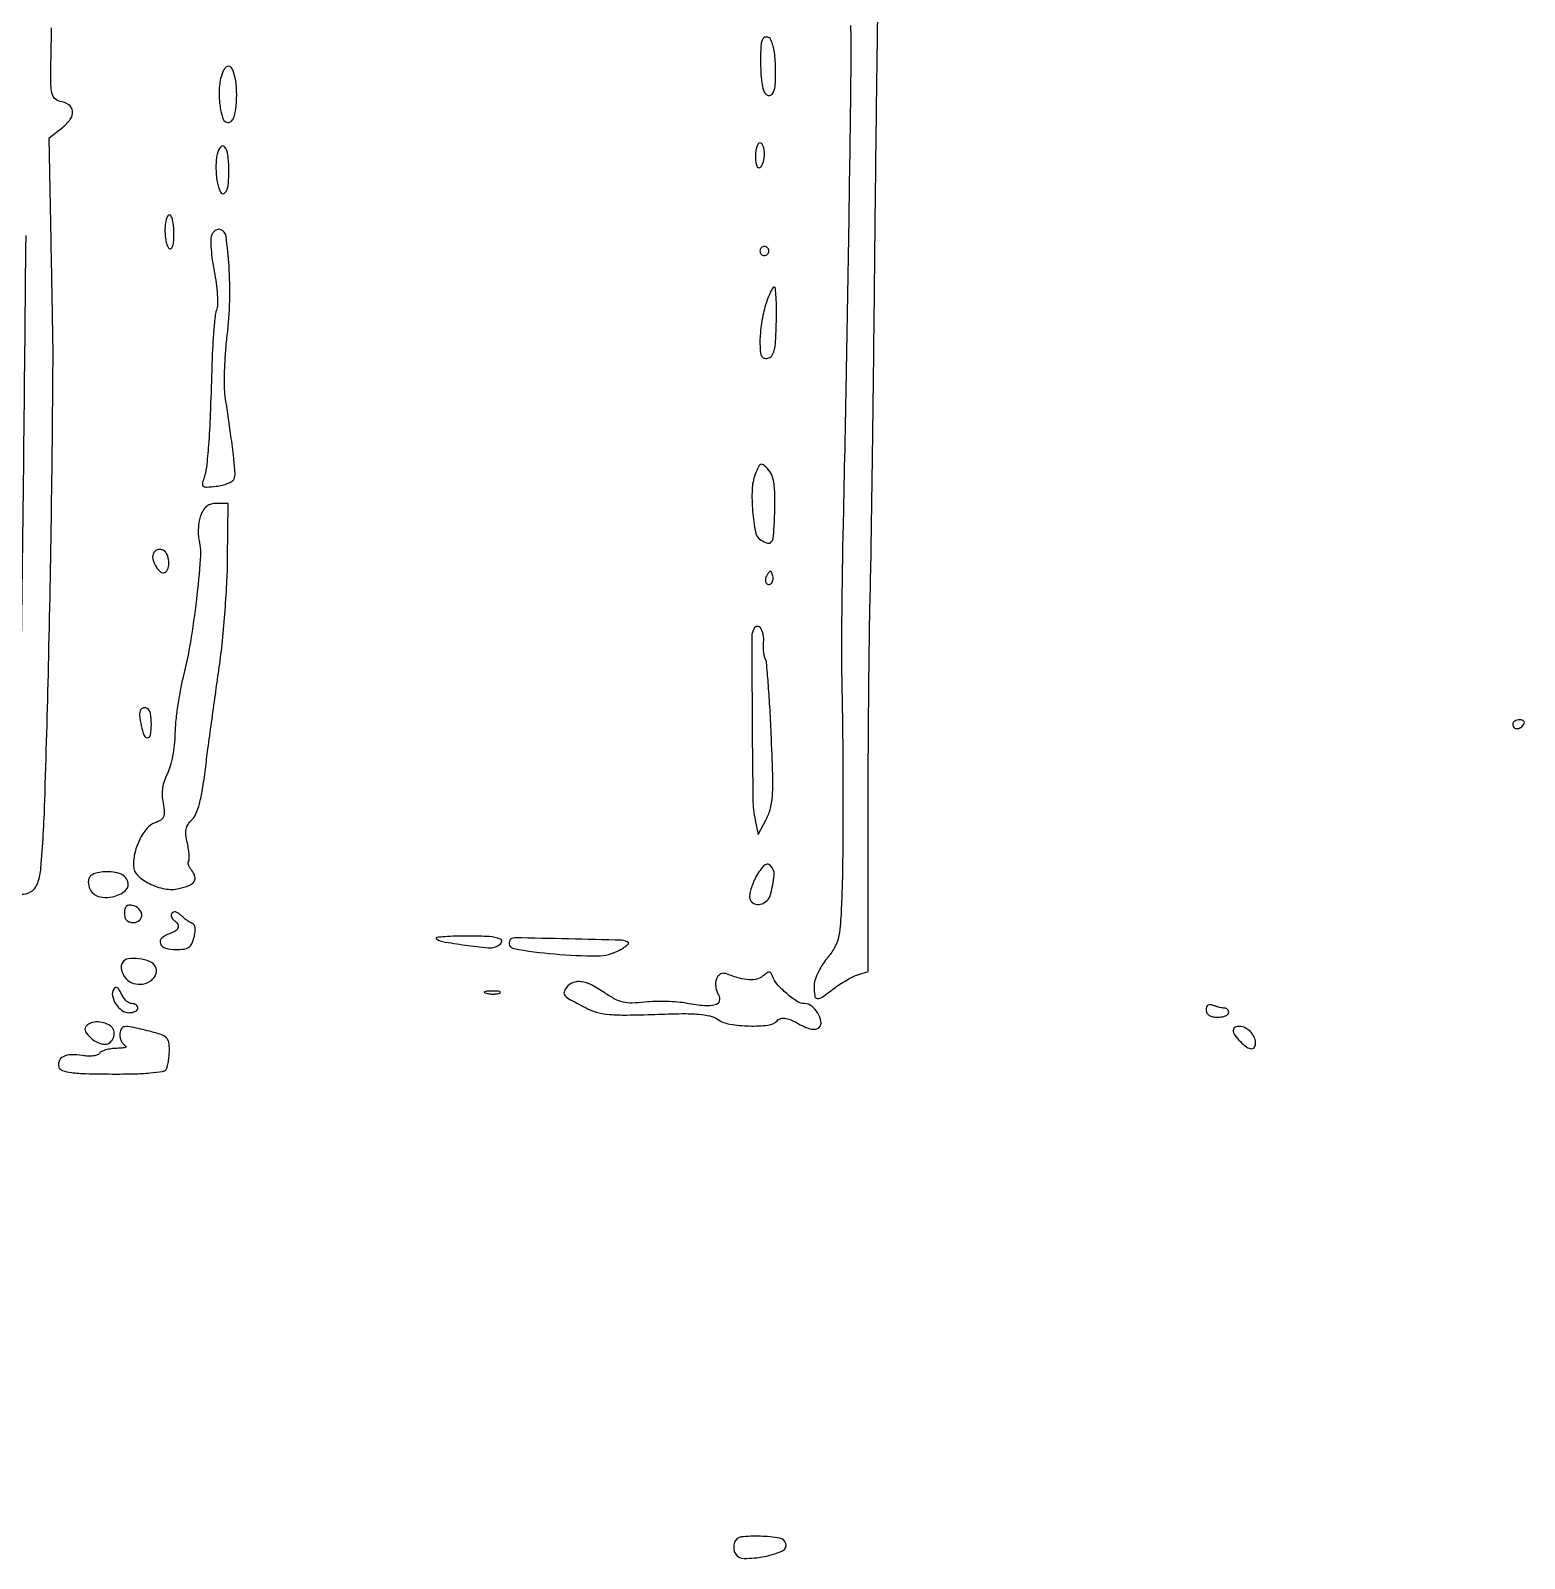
# Model space of a CAD drawing. Extents: x 0 to 5034, y 0 to 2560.
# Drawn here: x 4667.2 to 4998.6, y 132.9 to 471.9 of the extents above; entities that cross this region are included whole.
import ezdxf

# ---------------------------------------------------------------- set-up
doc = ezdxf.new("R2010")
doc.units = 0

msp = doc.modelspace()

# ---------------------------------------------------------------- linework, layer by layer
for points in [[(4849.114036, 473, -0.005871), (4849.106001, 459.487544, -0.000679), (4848.690894, 429.176834, -0.000869), (4848.120917, 395.233305, -0.001015), (4847.458182, 363, 0.001774), (4847.264222, 352.813295, 0.001693), (4847.138979, 342.465625, 0.001678), (4847.089979, 333.32579, 0.006047), (4847.148751, 327.5, -0.003134), (4847.357706, 314.370648, -0.002594), (4847.420062, 300.383744, -0.002614), (4847.343727, 287.571373, -0.00714), (4847.113017, 278.513469, -0.008159), (4846.815591, 273.213629, -0.045359), (4846.353416, 270.403938, -0.070864), (4845.48334, 268.318033, -0.038195), (4843.877835, 266.035625, 0.032873), (4842.750356, 264.468454, 0.031819), (4841.824386, 262.750322, 0.033753), (4841.198208, 261.102823, 0.074068), (4841, 259.772156, 0.034867), (4841.142836, 257.726362, 0.347345), (4841.723379, 257.171515, 0.176792), (4842.778248, 257.447407, 0.011247), (4845.405609, 259.356114, -0.017684), (4846.755291, 260.310328, -0.014751), (4848.25196, 261.229056, -0.015006), (4849.672416, 261.988594, -0.03873), (4850.75, 262.423501), (4853, 263.134775), (4852.994416, 294.817388, -0.001305), (4853.027495, 308.412418, -0.001042), (4853.131938, 323.068233, -0.001053), (4853.285464, 336.635705, -0.002664), (4853.470418, 346.5, 0.002193), (4853.691735, 357.739258, 0.000446), (4853.978889, 377.6625, 0.00047), (4854.270358, 400.828037, 0.00044), (4854.52511, 424.5, -0.000502), (4854.774851, 447.443515, -0.000658), (4855.051591, 468.4, -0.00048), (4855.323567, 485.96717, -0.006244)], [(4664.964508, 280.261384, 0.158087), (4667.334083, 280.892723, 0.170431), (4668.775304, 282.752737, 0.059024), (4669.472205, 286.126799, 0.01354), (4670.342783, 300.942466, 0.001996), (4671.171798, 330.947718, 0.002308), (4671.830958, 365.611394, 0.002264), (4672.17528, 400.5, 0.005509), (4672.167024, 401.954107, 0.000136), (4672.054088, 408.609595, 0.000295), (4671.914864, 416.417682, 0.000201), (4671.747715, 425.29862), (4671.30947, 448.097241), (4674.196888, 450.356985, 0.072181), (4675.990614, 452.234296, 0.179222), (4676.478809, 454.041475, 0.227321), (4675.645859, 455.437752, 0.111552), (4673.665449, 456.191529, -0.206083), (4672.438912, 456.940111, -0.127122), (4671.828462, 458.545052, -0.03132), (4671.661741, 462.019203, -0.001876), (4671.854814, 472.5, -0.003838)], [(4666.106789, 426.400025, -0.000126), (4665.642037, 380.5, -0.001168), (4665.05503, 334.330589, -0.007683)]]:
    msp.add_lwpolyline(points, format="xyb")
for points in [[(4829.475987, 469.798018, 0.069261), (4829.264525, 468.887121, 0.012237), (4829.149718, 467.132314, 0.013044), (4829.119009, 465.053511, 0.01141), (4829.193204, 462.880801, 0.013903), (4829.413822, 460.284188, 0.052897), (4829.765644, 458.697933, 0.103684), (4830.281964, 457.817896, 0.211466), (4831, 457.5, 0.216047), (4831.718624, 457.825716, 0.117364), (4832.180509, 458.7, 0.052883), (4832.422904, 460.340407, 0.011306), (4832.476039, 463.223961, 0.032038), (4832.2132, 467.069632, 0.074091), (4831.414571, 469.844783, 0.299752), (4830.424626, 470.46573, 0.304453)], [(4709.449465, 461.654677, 0.054301), (4709.008053, 458.462548, 0.04514), (4709.218143, 455.039762, 0.046896), (4709.911214, 452.270599, 0.318077), (4711, 451.5, 0.179799), (4711.681423, 451.753225, 0.106177), (4712.211585, 452.454044, 0.064675), (4712.590784, 453.650536, 0.024024), (4712.819587, 455.404677, 0.028792), (4712.897578, 458.640579, 0.043814), (4712.558295, 461.429884, 0.054215), (4711.907198, 463.414966, 0.294479), (4711, 464, 0.191641), (4710.589297, 463.836583, 0.057379), (4710.147748, 463.311061, 0.048315), (4709.745463, 462.552469, 0.0363)], [(4708.592704, 444.513339, 0.041417), (4708.385485, 443.254261, 0.020025), (4708.319663, 441.621239, 0.019705), (4708.386958, 439.903818, 0.026726), (4708.591224, 438.365427, 0.0613), (4709.339909, 436.011112, 0.528772), (4710.246199, 435.857725, 0.167221), (4711.022532, 437.531536, 0.029185), (4711.17976, 441.058244, 0.029527), (4710.941162, 444.328174, 0.128408), (4710.21349, 446.112149, 0.498294), (4709.362181, 446.115147, 0.101307)], [(4828, 443.940983, 0.027979), (4828.066344, 442.756294, 0.069343), (4828.281216, 441.916013, 0.145541), (4828.608231, 441.509855, 0.297719), (4829, 441.5, 0.130646), (4829.384508, 441.906663, 0.045439), (4829.70625, 442.653525, 0.041396), (4829.926158, 443.57934, 0.037634), (4830, 444.559017, 0.039081), (4829.92683, 445.49372, 0.058208), (4829.70625, 446.282961, 0.076538), (4829.382793, 446.820624, 0.222681), (4829, 447, 0.257909), (4828.615572, 446.787575, 0.061379), (4828.29375, 446.101414, 0.048032), (4828.072735, 445.112882, 0.031003)], [(4697, 427.559017, 0.026918), (4697.073414, 426.196361, 0.033489), (4697.29375, 424.947275, 0.035556), (4697.613307, 423.95866, 0.159713), (4698, 423.5, 0.369423), (4698.402624, 423.562569, 0.106919), (4698.726474, 424.16126, 0.051222), (4698.936318, 425.311372, 0.019531), (4699, 426.940983, 0.02325), (4698.927625, 428.496569, 0.03716), (4698.70625, 429.807664, 0.042932), (4698.387294, 430.746916, 0.297764), (4698, 431, 0.275259), (4697.614478, 430.770364, 0.053437), (4697.29375, 429.989211, 0.043243), (4697.072564, 428.877484, 0.027497)], [(4707.343161, 426.451881, 0.094816), (4707.158827, 425.423371, 0.015534), (4707.245729, 423.393666, 0.016615), (4707.50497, 420.981949, 0.013977), (4707.935325, 418.448442, -0.016885), (4708.357927, 415.869858, -0.017988), (4708.594765, 413.322479, -0.017872), (4708.640884, 411.126057, -0.075342), (4708.424831, 409.82972, 0.053122), (4708.111612, 408.355872, 0.006012), (4707.800303, 404.953105, 0.007227), (4707.536345, 400.882609, 0.005816), (4707.366781, 396.5, -0.003089), (4707.042806, 386.750508, -0.008605), (4706.655328, 379.912571, -0.010684), (4706.192593, 375.065663, -0.055104), (4705.587802, 372.443079, 0.046694), (4705.302017, 371.292336, 0.305322), (4705.544119, 370.781479, 0.152154), (4706.294999, 370.602828, 0.011952), (4708.365805, 370.79454, 0.031101), (4709.739886, 371.042309, 0.038345), (4710.976533, 371.448327, 0.042151), (4711.925102, 371.939919, 0.161892), (4712.341183, 372.446724, 0.10825), (4712.541914, 373.768192, 0.010573), (4712.262729, 377.004417, 0.008357), (4711.638265, 382.018071, 0.001776), (4710.374486, 390.722425, -0.03513), (4710.201153, 392.954426, -0.010031), (4710.245605, 396.4298, -0.010047), (4710.453921, 400.36076, -0.010501), (4710.818141, 404.222425, 0.022235), (4711.366503, 411.979175, 0.023163), (4711.211542, 419.648301, 0.016599), (4710.558438, 426.176229, 0.287227), (4709.250526, 427.753508, 0.135665), (4708.723406, 427.779574, 0.094923), (4708.174829, 427.541438, 0.082283), (4707.688274, 427.076179, 0.069403)], [(4829, 423, 0.099038), (4829.076342, 422.618362, 0.097945), (4829.29375, 422.29375, 0.097945), (4829.618362, 422.076342, 0.099038), (4830, 422, 0.099038), (4830.381638, 422.076342, 0.097945), (4830.70625, 422.29375, 0.097945), (4830.923658, 422.618362, 0.099038), (4831, 423, 0.099038), (4830.923658, 423.381638, 0.097945), (4830.70625, 423.70625, 0.097945), (4830.381638, 423.923658, 0.099038), (4830, 424, 0.099038), (4829.618362, 423.923658, 0.097945), (4829.29375, 423.70625, 0.097945), (4829.076342, 423.381638, 0.099038)], [(4830.243479, 411.015749, 0.023307), (4829.766749, 409.193738, 0.014122), (4829.365272, 407.000706, 0.014137), (4829.089328, 404.796635, 0.024074), (4829, 402.942425, 0.01521), (4829.065506, 400.789528, 0.092526), (4829.335039, 399.713147, 0.209349), (4829.867121, 399.238728, 0.127099), (4830.722676, 399.185109, 0.186406), (4831.60832, 399.738925, 0.102973), (4832.157481, 400.911012, 0.04454), (4832.471048, 403.074792, 0.007503), (4832.63801, 407.258433, 0.008135), (4832.663572, 410.226796, 0.013541), (4832.576718, 412.725915, 0.007155), (4832.421561, 414.760002, 0.387965), (4832.158813, 415, 0.268906), (4831.836026, 414.812869, 0.017981), (4831.319043, 413.829626, 0.022013), (4830.768668, 412.542577, 0.01439)], [(4827.947535, 373.42319, 0.083545), (4827.256277, 370.07425, 0.030564), (4827.373996, 365.222719, 0.025842), (4828.01185, 360.597399, 0.207105), (4829.193879, 358.859015, 0.065829), (4830.667145, 358.176653, 0.313541), (4831.50496, 358.440774, 0.140789), (4831.981161, 359.63997, 0.014066), (4832.199641, 362.75, 0.008242), (4832.334641, 368.038318, 0.03466), (4832.143466, 371.20734, 0.060442), (4831.608813, 373.29874, 0.103966), (4830.630012, 374.798559, 0.040056), (4829.710307, 375.581632, 0.281888), (4829.148925, 375.624234, 0.16876), (4828.660585, 375.113156, 0.014508)], [(4704.93395, 364.326276, 0.046274), (4704.590741, 363.090203, 0.027888), (4704.40459, 361.579371, 0.02778), (4704.387259, 360.043778, 0.043013), (4704.559367, 358.729703, -0.073948), (4704.841949, 354.615518, -0.009248), (4703.968419, 345.688883, -0.011781), (4702.639584, 336.232131, -0.020691), (4701.035617, 328.5, 0.015128), (4700.358159, 325.407593, 0.010677), (4699.777092, 321.897602, 0.010788), (4699.36532, 318.514845, 0.022232), (4699.218537, 315.85354, -0.024055), (4699.077223, 313.450643, -0.020552), (4698.703258, 310.941308, -0.021131), (4698.169699, 308.675739, -0.050969), (4697.539136, 307.075681, 0.039039), (4696.867179, 305.482847, 0.043732), (4696.481685, 303.863916, 0.043769), (4696.383839, 302.20384, 0.039229), (4696.568129, 300.488534, -0.022716), (4696.845915, 298.517634, -0.123136), (4696.685333, 297.458295, -0.158879), (4696.067494, 296.740361, -0.045468), (4694.730934, 296.087801, 0.126427), (4692.958013, 294.835854, 0.061217), (4691.42091, 292.500726, 0.056079), (4690.359887, 289.57438, 0.059017), (4690, 286.535989, 0.206984), (4690.88647, 284.486334, 0.073899), (4693.56121, 282.629391, 0.06801), (4696.980766, 281.482823, 0.101322), (4700.125838, 281.527639, 0.041285), (4702.316087, 282.20211, 0.146168), (4703.455218, 283.107437, 0.224386), (4703.645241, 284.231112, 0.105081), (4702.943589, 285.567971, -0.036504), (4702.511663, 286.173308, -0.052517), (4702.23038, 286.767959, -0.066037), (4702.12661, 287.267003, -0.21799), (4702.240897, 287.57423, 0.194791), (4702.405495, 287.962854, 0.020297), (4702.380511, 288.973425, 0.02281), (4702.241625, 290.220432, 0.016325), (4701.977683, 291.59895, -0.026766), (4701.664803, 293.44037, -0.076868), (4701.714768, 294.732473, -0.096352), (4702.137191, 295.777334, -0.059431), (4702.988985, 296.798885, 0.105203), (4703.885344, 298.097593, 0.033652), (4704.643359, 300.330994, 0.024626), (4705.325452, 303.520546, 0.009507), (4705.967777, 308, -0.002002), (4706.547466, 312.525012, -0.000936), (4707.3327, 318.38125, -0.000927), (4708.179149, 324.520267, -0.0013), (4708.959578, 330, 0.010271), (4709.664027, 335.673752, 0.006187), (4710.277589, 342.426562, 0.006195), (4710.721368, 349.15633, 0.010775), (4710.899915, 354.75), (4711.02683, 367), (4708.488664, 367, 0.062509), (4707.255924, 366.845281, 0.099116), (4706.299629, 366.386522, 0.092409), (4705.549474, 365.567628, 0.048538)], [(4694.545397, 356.073453, 0.196726), (4694.313112, 354.679191, 0.082368), (4695.046409, 352.883886, 0.106318), (4696.189084, 351.691177, 0.359479), (4697.186421, 351.786421, 0.150692), (4697.800534, 352.948195, 0.089417), (4697.814391, 354.52793, 0.092643), (4697.283115, 355.963959, 0.179467), (4696.341641, 356.71992, 0.090507), (4695.851038, 356.78949, 0.076602), (4695.336171, 356.689102, 0.076762), (4694.876382, 356.4387, 0.091582)], [(4830.582949, 351.134215, 0.052326), (4830.327923, 350.604943, 0.061761), (4830.20609, 350.06291, 0.07231), (4830.228156, 349.59012, 0.149701), (4830.399864, 349.266802, 0.208213), (4831.031223, 349.018401, 0.228122), (4831.610436, 349.323111, 0.143258), (4831.913564, 350.144952, 0.097944), (4831.787251, 351.138246, 0.033951), (4831.536207, 351.749629, 0.286646), (4831.294341, 351.899578, 0.233206), (4831.012891, 351.759582, 0.024362)], [(4827.693041, 339.266312, 0.133095), (4827.188547, 337.382217, 0.000756), (4827.27233, 318.844678, 0.00177), (4827.440493, 301.276905, 0.049016), (4827.949758, 296.710487), (4828.630756, 293.5), (4830.412939, 296.889002, 0.062095), (4831.349267, 299.375813, 0.044737), (4831.783049, 302.312405, 0.022055), (4831.842606, 306.845472, 0.003356), (4831.501707, 315.889002, 0.003322), (4831.192533, 321.942023, 0.005041), (4830.835737, 327.199613, 0.00204), (4830.467092, 331.689563, 0.11736), (4830.208307, 332.471382, -0.088171), (4829.989904, 333.022317, -0.023802), (4829.84529, 333.954329, -0.023329), (4829.780061, 335.045802, -0.022277), (4829.815037, 336.155644, 0.062973), (4829.727351, 337.917414, 0.106183), (4829.171161, 339.281796, 0.248342), (4828.413172, 339.681537, 0.266825)], [(4691.661069, 321.260615, 0.163444), (4691.364577, 319.991774, 0.033502), (4691.739734, 317.688316, 0.030509), (4692.388743, 315.508896, 0.314925), (4693.116577, 315, 0.371971), (4693.816005, 315.60389, 0.038443), (4693.979593, 317.954001, 0.038125), (4693.774712, 320.400017, 0.217705), (4693.069098, 321.457295, 0.081521), (4692.677481, 321.618679, 0.092007), (4692.271493, 321.636843, 0.100689), (4691.914644, 321.510818, 0.119827)], [(4996, 318, 0.092995), (4996.071618, 317.618268, 0.096318), (4996.276414, 317.29375, 0.099231), (4996.581949, 317.076556, 0.105429), (4996.940983, 317, 0.089642), (4997.346558, 317.073302, 0.053229), (4997.7871, 317.29375, 0.051032), (4998.193797, 317.617485, 0.06081), (4998.5, 318, 0.139169), (4998.607943, 318.379648, 0.191142), (4998.478525, 318.70625, 0.138808), (4998.110654, 318.926733, 0.066118), (4997.559017, 319, 0.062283), (4996.962904, 318.925455, 0.080552), (4996.457961, 318.70625, 0.097988), (4996.120018, 318.381379, 0.153634)], [(4683.25, 285.211112, 0.030936), (4681.724069, 284.956353, 0.089638), (4680.74441, 284.535122, 0.133509), (4680.1975, 283.912148, 0.114249), (4680, 283.059086, 0.112178), (4680.38594, 281.36053, 0.142095), (4681.453581, 280.165474, 0.120178), (4683.152125, 279.602329, 0.067747), (4685.332145, 279.720939, 0.123683), (4688.193008, 281.052974, 0.323477), (4688.750741, 283.122721, 0.235206), (4686.84444, 284.885464, 0.097268)], [(4827.908813, 283.725396, 0.023736), (4827.330951, 282.398882, 0.027097), (4826.909741, 281.080273, 0.027774), (4826.678847, 279.938159, 0.118382), (4826.742147, 279.25, 0.200269), (4827.6413, 278.230391, 0.167955), (4829.083062, 278.056573, 0.139258), (4830.530295, 278.827693, 0.136504), (4831.369714, 280.25, 0.041761), (4832.131629, 284.47631, 0.223146), (4831.361546, 286.624498, 0.43317), (4829.822037, 286.578218, 0.066323)], [(4688, 276.073324, 0.067185), (4688.125458, 275.143857, 0.12999), (4688.5, 274.5, 0.12999), (4689.143857, 274.125458, 0.067185), (4690.073324, 274, 0.188778), (4691.378606, 274.511028, 0.232055), (4691.844438, 275.717666, 0.183129), (4691.194252, 277.06416, 0.143076), (4689.738516, 277.811841, 0.081073), (4688.961175, 277.83397, 0.164476), (4688.419258, 277.565907, 0.142094), (4688.101437, 276.988401, 0.055256)], [(4698.547446, 276.076769, 0.107469), (4698.404, 275.670554, 0.099555), (4698.436313, 275.229393, 0.095754), (4698.639804, 274.821237, 0.091202), (4698.983688, 274.510081, -0.107101), (4699.795436, 273.727723, -0.230533), (4699.911402, 272.888378, -0.174993), (4699.298985, 272.10308, -0.063749), (4698, 271.5, 0.101209), (4696.295048, 270.548417, 0.319896), (4696.000194, 269.347614, 0.229576), (4697.109138, 268.332948, 0.072552), (4699.391592, 268, 0.029967), (4701.228841, 268.110213, 0.117918), (4702.285073, 268.501263, 0.137809), (4702.959976, 269.290336, 0.046978), (4703.467075, 270.724839, 0.032551), (4703.676966, 271.872902, 0.061958), (4703.669456, 272.810171, 0.08851), (4703.457931, 273.474325, 0.193397), (4703.057626, 273.814125, -0.053871), (4702.540062, 274.051107, -0.020065), (4701.868804, 274.488166, -0.019608), (4701.169178, 275.027221, -0.022429), (4700.545901, 275.596956, 0.049949), (4699.950319, 276.084104, 0.087758), (4699.368643, 276.337403, 0.127201), (4698.883458, 276.328955, 0.188892)], [(4757.196885, 270.469781, 0.15612), (4758.560369, 269.767445, 0.007647), (4763.639489, 268.996567, 0.009031), (4768.677531, 268.403034, 0.116933), (4770.538502, 268.653148, 0.15375), (4771.663166, 269.54695, 0.484099), (4771.413551, 270.332895, 0.075747), (4768.925934, 270.864088, 0.014794), (4764.333333, 271, 0.006498), (4761.429184, 270.962259, 0.012043), (4759.074502, 270.844248, 0.008192), (4757.271252, 270.680526, 0.630181)], [(4773.53199, 270.05176, 0.532075), (4774.368346, 268.200746, 0.019733), (4783.396964, 267.029561, 0.022508), (4792.939085, 266.604383, 0.126888), (4797.835646, 267.869851, 0.015302), (4798.707488, 268.387651, 0.027198), (4799.3866, 268.873417, 0.028304), (4799.839791, 269.280532, 0.425149), (4799.835646, 269.471683, 0.181079), (4798.395336, 270.058427, 0.00163), (4786.535159, 270.358678, 0.001265), (4774.522789, 270.593186, 0.264473)], [(4687.555773, 265.090242, 0.163763), (4687.276646, 263.89235, 0.099772), (4687.70269, 262.488256, 0.090179), (4688.699141, 261.239152, 0.10292), (4690.029833, 260.490531, 0.120053), (4692.092593, 260.349284, 0.12069), (4693.984643, 261.17346, 0.149569), (4695.025277, 262.622437, 0.207213), (4694.894699, 264.196758, 0.175061), (4693.60572, 265.35678, 0.066355), (4691.226766, 265.973523, 0.067801), (4688.842445, 265.939554, 0.220362)], [(4819.350609, 261.471289, 0.075294), (4819.176279, 260.677187, 0.047471), (4819.203927, 259.726505, 0.0466), (4819.414142, 258.773384, 0.062088), (4819.786852, 257.969697, -0.213306), (4819.976052, 256.606737, -0.260815), (4819.073121, 255.716793, -0.091197), (4816.69427, 255.511706, -0.023155), (4812.841488, 256.063267, 0.026027), (4810.816765, 256.341271, 0.013921), (4808.295044, 256.484071, 0.013825), (4805.706474, 256.48686, 0.020962), (4803.460788, 256.332815, -0.0216), (4800.6005, 256.140279, -0.062863), (4798.633922, 256.340658, -0.066313), (4796.837867, 257.015746, -0.026072), (4794.571241, 258.387093, 0.029755), (4791.621281, 260.142335, 0.084382), (4789.348142, 260.867682, 0.12933), (4787.550924, 260.656959, 0.126702), (4786.073886, 259.589028, 0.110161), (4785.547477, 258.561099, 0.26512), (4785.763279, 257.764222, 0.073813), (4786.951818, 256.878093, 0.004824), (4790.761066, 254.877264, 0.05812), (4792.979677, 254.047515, 0.039528), (4795.642122, 253.610297, 0.024083), (4799.431017, 253.475384, 0.005957), (4805.647773, 253.627593, -0.005689), (4811.713772, 253.779361, -0.023119), (4815.403947, 253.659041, -0.038606), (4817.869407, 253.271287, -0.086935), (4819.601524, 252.525436, 0.103708), (4822.347344, 251.4498, 0.035868), (4826.60861, 251.043852, 0.033704), (4830.758581, 251.227033, 0.170088), (4832.817812, 252.217812, -0.113101), (4833.6023, 252.709814, -0.119611), (4834.506143, 252.797598, -0.070301), (4835.714855, 252.447879, -0.017999), (4837.545455, 251.545455, 0.021208), (4839.21379, 250.736285, 0.057084), (4840.473146, 250.353423, 0.089049), (4841.418658, 250.350149, 0.154008), (4842.109745, 250.709745, 0.240711), (4842.538517, 252.034758, 0.09658), (4841.86258, 253.874876, 0.088631), (4840.476491, 255.450804, 0.169753), (4838.905476, 256, -0.144637), (4837.274996, 256.481733, -0.033205), (4834.949128, 258.216874, -0.034681), (4832.830653, 260.298678, -0.100461), (4831.806237, 262.069152, 0.053864), (4831.481712, 262.773201, 0.255022), (4831.1121, 262.990686, 0.161315), (4830.600386, 262.839422, 0.020695), (4829.675607, 262.138333, -0.111265), (4828.330596, 261.457748, -0.076116), (4826.620014, 261.294949, -0.054346), (4824.430316, 261.661001, -0.02305), (4821.60133, 262.59949, 0.091368), (4820.899817, 262.730174, 0.117183), (4820.262622, 262.580069, 0.11061), (4819.735047, 262.149076, 0.074911)], [(4685.629715, 259.209883, 0.189283), (4685.360768, 257.727151, 0.096356), (4686.086474, 255.945599, 0.092436), (4687.463641, 254.506148, 0.157063), (4689.035184, 254, 0.048922), (4689.787094, 254.073747, 0.068922), (4690.422835, 254.29375, 0.089104), (4690.850907, 254.618175, 0.188314), (4691, 255, 0.133701), (4690.896172, 255.381344, 0.100485), (4690.604264, 255.70625, 0.087401), (4690.167613, 255.924871, 0.072585), (4689.652814, 256, -0.132014), (4689.065965, 256.157693, -0.057692), (4688.414413, 256.643082, -0.051473), (4687.80231, 257.351761, -0.047499), (4687.328773, 258.189216, 0.030177), (4686.85396, 259.101165, 0.122982), (4686.415514, 259.539865, 0.256093), (4686.009064, 259.555946, 0.139738)], [(4768.269032, 258.307009, 0.037336), (4769.036634, 258.167106, 0.029507), (4769.880008, 258.127736, 0.030339), (4770.671085, 258.185595, 0.06278), (4771.269032, 258.344063, 0.31318), (4771.386009, 258.52287, 0.333666), (4771.257153, 258.684921, 0.052471), (4770.580113, 258.787295, 0.014395), (4769.5, 258.805051, 0.012823), (4768.431793, 258.764444, 0.080377), (4767.900903, 258.643467, 0.597527), (4767.883358, 258.48334, 0.087174)], [(4928, 254.606989, 0.122163), (4928.170095, 253.921201, 0.129023), (4928.638926, 253.410699, 0.096836), (4929.420215, 253.10025, 0.046322), (4930.5, 253, 0.038131), (4931.457356, 253.073116, 0.057076), (4932.265625, 253.29375, 0.074992), (4932.817169, 253.617064, 0.226478), (4933, 254, 0.090658), (4932.930205, 254.381772, 0.095575), (4932.730275, 254.70625, 0.099646), (4932.432104, 254.923365, 0.108102), (4932.081787, 255, -0.04425), (4931.621647, 255.040803, -0.015326), (4930.96865, 255.178303, -0.015089), (4930.254744, 255.374624, -0.016969), (4929.581787, 255.606989, 0.067159), (4928.896449, 255.769113, 0.16701), (4928.40165, 255.651801, 0.176865), (4928.101342, 255.262395, 0.076855)], [(4687, 249.083333, 0.060204), (4687.09311, 248.312853, 0.059088), (4687.367188, 247.581524, 0.064373), (4687.771682, 246.996792, 0.113869), (4688.25, 246.662281, -0.352074), (4688.358744, 246.467976, -0.285399), (4688.195461, 246.282867, -0.051689), (4687.459512, 246.142352, -0.015161), (4686.309017, 246.078947, 0.029343), (4685.040763, 245.972922, 0.035031), (4683.868267, 245.720427, 0.037626), (4682.936036, 245.372342, 0.147212), (4682.481036, 244.969316, -0.177723), (4682.022317, 244.609279, -0.047192), (4681.099376, 244.40351, -0.041754), (4679.933066, 244.354977, -0.032608), (4678.672019, 244.490509, 0.050061), (4676.219346, 244.667949, 0.109601), (4674.402634, 244.211508, 0.184013), (4673.495582, 243.222817, 0.188385), (4673.487605, 241.892898, 0.22928), (4674.270947, 241.157825, 0.043966), (4676.229543, 240.730168, 0.025195), (4679.510115, 240.477989, 0.00528), (4685.271474, 240.387062, 0.00723), (4690.040265, 240.431116, 0.015489), (4693.714538, 240.632201, 0.012734), (4696.471689, 240.939829, 0.21297), (4697.234687, 241.414215, 0.082763), (4697.519569, 242.035833, 0.022146), (4697.758058, 243.100866, 0.021815), (4697.924781, 244.352875, 0.020971), (4697.984687, 245.631285, 0.043297), (4697.836061, 247.447541, 0.16078), (4697.30566, 248.449119, 0.113417), (4696.164578, 249.131684, 0.016634), (4693.55718, 249.881285, 0.007556), (4689.635555, 250.805976, 0.084588), (4688.039977, 250.882107, 0.257089), (4687.282213, 250.336113, 0.111241)], [(4679.406242, 250.848296, 0.274735), (4679.387726, 249.780198, 0.081114), (4680.460359, 248.455882, 0.070602), (4682.092346, 247.369848, 0.112015), (4683.722514, 247, 0.186034), (4684.907155, 247.456569, 0.139759), (4685.652761, 248.652862, 0.139416), (4685.656409, 250.064762, 0.185035), (4684.895717, 251.085612, 0.074561), (4683.36812, 251.759796, 0.077652), (4681.731541, 251.943511, 0.089189), (4680.312876, 251.624615, 0.155793)], [(4934, 250.071429, 0.160813), (4934.347189, 249.019865, 0.036919), (4935.584721, 247.584721, 0.036919), (4937.019865, 246.347189, 0.160813), (4938.071429, 246, 0.271296), (4938.74675, 246.395536, 0.146644), (4938.963866, 247.366885, 0.096162), (4938.61665, 248.656299, 0.082844), (4937.8, 249.8, 0.082844), (4936.656299, 250.61665, 0.096162), (4935.366885, 250.963866, 0.146644), (4934.395536, 250.74675, 0.271296)], [(4823.389662, 136.573061, 0.054683), (4823.22065, 135.930357, 0.044994), (4823.179539, 135.22191, 0.046798), (4823.263459, 134.556687, 0.083835), (4823.470404, 134.047887, 0.259981), (4825.517782, 132.906639, 0.048327), (4829.964932, 133.338285, 0.052727), (4833.99437, 134.578975, 0.389976), (4834.749546, 136.256153, 0.280423), (4833.360835, 137.433941, 0.032188), (4829.101084, 137.827992, 0.032165), (4824.828006, 137.67231, 0.283138)]]:
    msp.add_lwpolyline(points, format="xyb", close=True)

doc.saveas('drawing.dxf')
